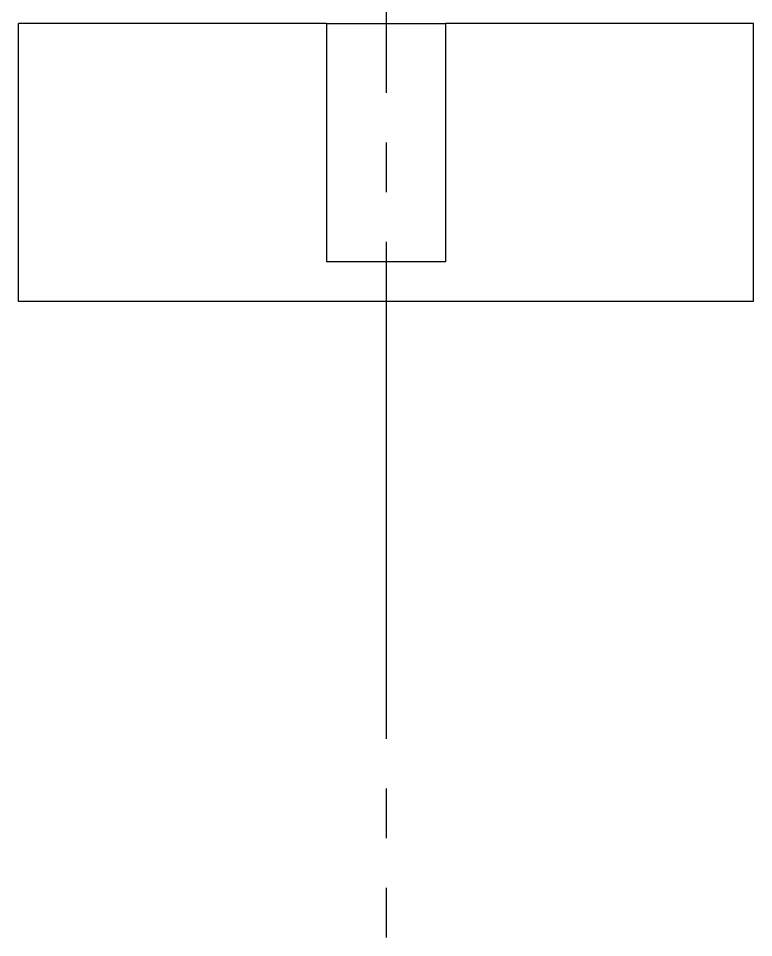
# Model space of a CAD drawing. Extents: x -3080 to 28500, y -1326 to 31609.
# Drawn here: x 14935 to 15305, y 25780.8 to 26243.3 of the extents above; entities that cross this region are included whole.
import ezdxf
from ezdxf.xclip import XClip

# ---------------------------------------------------------------- set-up
doc = ezdxf.new("R2010")
doc.units = 0
doc.header["$LTSCALE"] = 100
doc.header["$XCLIPFRAME"] = 2
doc.linetypes.add('188K-SM-07-F10-MECH-CR PIPE-Y2257103$0$X-S-FAB_SL ALL$0$COL-CEN-LIN', pattern=[3.25, 2.5, -0.25, 0.25, -0.25])
for name, color, linetype in [('0-xref', 8, 'Continuous'), ('188K-SM-07-F10-MECH-CR PIPE-Y2257103$0$X-S-FAB_SL ALL$0$ASP_1', 1, 'Continuous'), ('188K-SM-07-F10-MECH-CR PIPE-Y2257103$0$X-S-FAB_SL ALL$0$ASP_8', 8, 'Continuous'), ('188K-SM-07-F10-MECH-CR PIPE-Y2257103$0$X-S-FAB_SL ALL$0$CCL', 15, '188K-SM-07-F10-MECH-CR PIPE-Y2257103$0$X-S-FAB_SL ALL$0$COL-CEN-LIN')]:
    doc.layers.add(name, color=color, linetype=linetype)

# ---------------------------------------------------------------- blocks, each defined once
blk = doc.blocks.new('188K-SM-07-F10-MECH-CR PIPE-Y2257103$0$X-S-FAB_SL ALL$0$A$Ceb448ab1')
at = {"layer": '188K-SM-07-F10-MECH-CR PIPE-Y2257103$0$X-S-FAB_SL ALL$0$CCL'}
blk.add_line((15120, 3600), (15120, 0), dxfattribs=at)
blk = doc.blocks.new('188K-SM-07-F10-MECH-CR PIPE-Y2257103$0$X-S-FAB_SL ALL')
at = {"layer": '188K-SM-07-F10-MECH-CR PIPE-Y2257103$0$X-S-FAB_SL ALL$0$ASP_1'}
for p, q in [((10616.479, -73093.977), (10616.479, -73213.977)), ((10616.479, -73093.977), (10676.479, -73093.977)), ((10676.479, -73093.977), (10676.479, -73213.977)), ((10676.479, -73213.977), (10616.479, -73213.977))]:
    blk.add_line(p, q, dxfattribs=at)
at = {"layer": '188K-SM-07-F10-MECH-CR PIPE-Y2257103$0$X-S-FAB_SL ALL$0$ASP_8'}
for p, q in [((10461.479, -73233.977), (10461.479, -73093.977)), ((10616.479, -73093.977), (10461.479, -73093.977)), ((10831.479, -73093.977), (10676.479, -73093.977)), ((10831.479, -73233.977), (10831.479, -73093.977)), ((10831.479, -73233.977), (10461.479, -73233.977))]:
    blk.add_line(p, q, dxfattribs=at)
at = {"layer": '188K-SM-07-F10-MECH-CR PIPE-Y2257103$0$X-S-FAB_SL ALL$0$CCL'}
blk.add_blockref('188K-SM-07-F10-MECH-CR PIPE-Y2257103$0$X-S-FAB_SL ALL$0$A$Ceb448ab1', (-4473.521, -73553.977), dxfattribs=at)
blk = doc.blocks.new('188K-SM-07-F10-MECH-CR PIPE-Y2257103')
ref = blk.add_blockref('188K-SM-07-F10-MECH-CR PIPE-Y2257103$0$X-S-FAB_SL ALL', (4473.521, 99334.763))
XClip(ref).set_block_clipping_path([(-7553.4648570136, -75341.9369645483), (24026.2025623869, -67725.7696244382)])

msp = doc.modelspace()

# ---------------------------------------------------------------- block references
at = {"layer": '0-xref'}
msp.add_blockref('188K-SM-07-F10-MECH-CR PIPE-Y2257103', (0, 0), dxfattribs=at)

doc.saveas('drawing.dxf')
